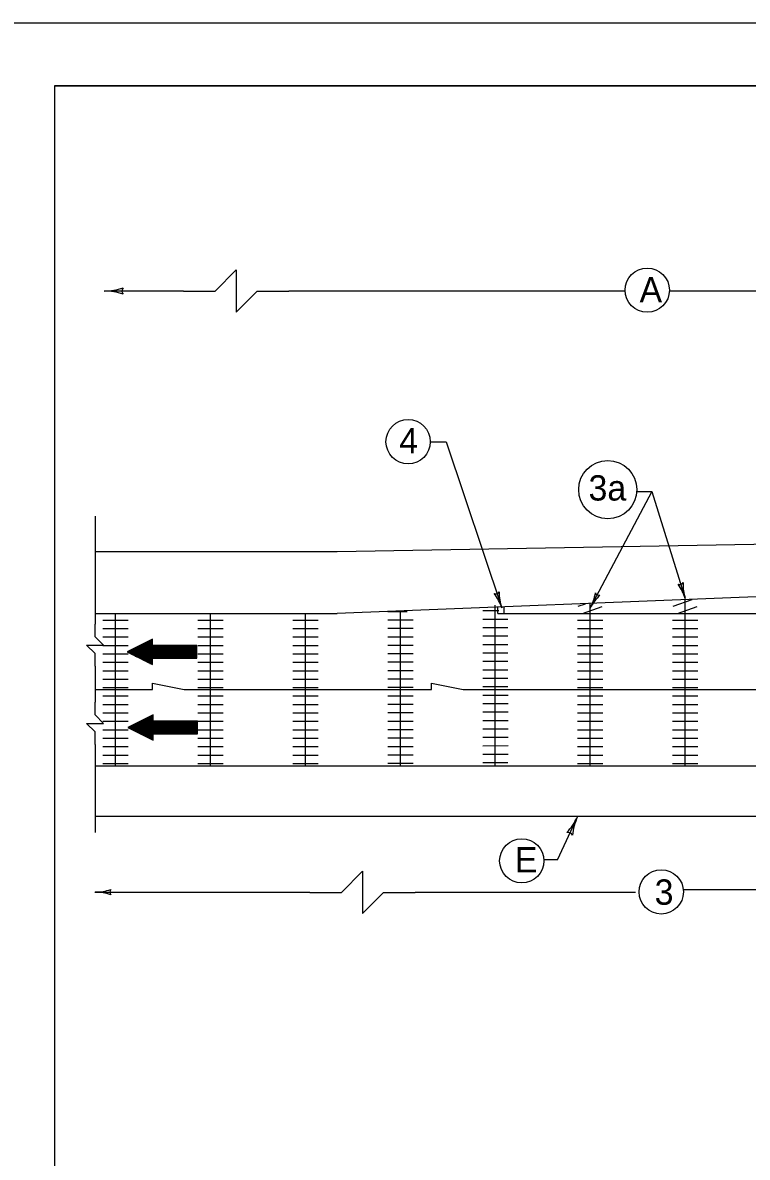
# Model space of a CAD drawing. Extents: x 997.6 to 1036.6, y 998.9 to 1022.6.
# Drawn here: x 1006.75 to 1012.47, y 1013.04 to 1022 of the extents above; entities that cross this region are included whole.
import ezdxf

# ---------------------------------------------------------------- set-up
doc = ezdxf.new("R2010")
doc.units = 0
for name, color, linetype in [('Level 1', 7, 'Continuous'), ('Level 10', 7, 'Continuous'), ('Level 11', 7, 'Continuous'), ('Level 14', 7, 'Continuous')]:
    doc.layers.add(name, color=color, linetype=linetype)

msp = doc.modelspace()

# ---------------------------------------------------------------- linework, layer by layer
at = {"layer": 'Level 1'}
for p, q in [((1008.018, 1019.88), (1007.3923, 1019.88)), ((1011.5073, 1019.88), (1008.8514, 1019.88)), ((1014.9821, 1019.88), (1011.8571, 1019.88)), ((1009.9683, 1018.69), (1010.0933, 1018.69)), ((1010.0933, 1018.69), (1010.5324, 1017.3779)), ((1011.7188, 1018.2963), (1011.2321, 1017.3761)), ((1011.5938, 1018.2963), (1011.7188, 1018.2963)), ((1011.7188, 1018.2963), (1011.9821, 1017.4509)), ((1007.3201, 1018.1021), (1007.3201, 1017.2488)), ((1021.7321, 1018.0363), (1009.2336, 1017.8197)), ((1009.2336, 1017.8197), (1007.3201, 1017.8197)), ((1020.3848, 1017.7754), (1009.2336, 1017.3318)), ((1011.8873, 1017.3894), (1012.0368, 1017.4438)), ((1011.9821, 1017.341), (1011.9821, 1017.4412)), ((1009.7322, 1016.1313), (1009.7321, 1017.3517)), ((1010.3821, 1017.3552), (1010.5109, 1017.3552)), ((1010.4821, 1017.3552), (1010.4821, 1017.3983)), ((1010.4821, 1016.1302), (1010.4821, 1017.3552)), ((1010.5027, 1017.3318), (1010.5027, 1017.3818)), ((1010.5527, 1017.3318), (1010.5527, 1017.3842)), ((1011.1374, 1017.3893), (1011.1939, 1017.4098)), ((1011.1713, 1017.3318), (1011.3261, 1017.3882)), ((1011.2321, 1017.3408), (1011.2321, 1017.4113)), ((1011.9207, 1017.3318), (1012.076, 1017.3883)), ((1007.3201, 1017.3318), (1009.2338, 1017.3318)), ((1007.3821, 1017.2808), (1007.5821, 1017.2809)), ((1007.482, 1016.1293), (1007.4821, 1017.3318)), ((1008.1321, 1017.2809), (1008.3322, 1017.2809)), ((1008.2321, 1016.1293), (1008.2321, 1017.3318)), ((1008.8821, 1017.2809), (1009.0821, 1017.2809)), ((1008.9821, 1016.1293), (1008.9821, 1017.3318)), ((1009.6322, 1017.3495), (1009.7848, 1017.3495)), ((1009.6322, 1017.2828), (1009.8322, 1017.2828)), ((1010.3821, 1017.2885), (1010.5821, 1017.2885)), ((1010.5027, 1017.3318), (1012.8815, 1017.3318)), ((1011.1321, 1017.2808), (1011.3321, 1017.2809)), ((1011.2321, 1016.1293), (1011.2321, 1017.3408)), ((1011.882, 1017.2808), (1012.082, 1017.2809)), ((1011.982, 1016.1293), (1011.9821, 1017.341)), ((1007.3821, 1017.2142), (1007.5821, 1017.2142)), ((1008.1321, 1017.2143), (1008.3322, 1017.2143)), ((1008.8821, 1017.2143), (1009.0821, 1017.2143)), ((1009.6322, 1017.2162), (1009.8322, 1017.2162)), ((1010.3821, 1017.2218), (1010.5821, 1017.2218)), ((1011.1321, 1017.2142), (1011.3321, 1017.2142)), ((1011.882, 1017.2142), (1012.0821, 1017.2142)), ((1007.3821, 1017.1476), (1007.582, 1017.1475)), ((1008.1321, 1017.1476), (1008.3321, 1017.1476)), ((1008.8821, 1017.1476), (1009.082, 1017.1476)), ((1009.6322, 1017.1496), (1009.8321, 1017.1495)), ((1009.6322, 1017.0829), (1009.8321, 1017.0829)), ((1010.3821, 1017.1552), (1010.5821, 1017.1552)), ((1010.3821, 1017.0885), (1010.5821, 1017.0886)), ((1011.1321, 1017.1476), (1011.332, 1017.1476)), ((1011.882, 1017.1476), (1012.082, 1017.1475)), ((1007.3821, 1017.0809), (1007.5821, 1017.0809)), ((1007.3821, 1017.0143), (1007.5821, 1017.0143)), ((1008.1321, 1017.0809), (1008.3321, 1017.081)), ((1008.1321, 1017.0143), (1008.3321, 1017.0143)), ((1008.8821, 1017.0809), (1009.082, 1017.081)), ((1008.8821, 1017.0143), (1009.0821, 1017.0143)), ((1009.6322, 1017.0163), (1009.8321, 1017.0163)), ((1010.3821, 1017.0218), (1010.5821, 1017.0219)), ((1011.1321, 1017.0809), (1011.3321, 1017.0809)), ((1011.1321, 1017.0143), (1011.3321, 1017.0143)), ((1011.882, 1017.0809), (1012.082, 1017.0809)), ((1011.882, 1017.0143), (1012.082, 1017.0143)), ((1007.3201, 1016.9155), (1007.3201, 1016.6311)), ((1007.3821, 1016.9475), (1007.5821, 1016.9476)), ((1008.1322, 1016.9476), (1008.3321, 1016.9476)), ((1008.8821, 1016.9476), (1009.0821, 1016.9476)), ((1009.6322, 1016.9495), (1009.8322, 1016.9496)), ((1010.3821, 1016.9552), (1010.5821, 1016.9552)), ((1011.1321, 1016.9476), (1011.3321, 1016.9476)), ((1011.882, 1016.9476), (1012.082, 1016.9476)), ((1007.3821, 1016.8808), (1007.5821, 1016.8809)), ((1007.3821, 1016.8142), (1007.5821, 1016.8143)), ((1008.1322, 1016.8809), (1008.3321, 1016.8809)), ((1008.1322, 1016.8143), (1008.3321, 1016.8143)), ((1008.8821, 1016.8809), (1009.0821, 1016.8809)), ((1008.8821, 1016.8142), (1009.0821, 1016.8143)), ((1009.6322, 1016.8828), (1009.8322, 1016.8829)), ((1009.6322, 1016.8162), (1009.8322, 1016.8162)), ((1010.3822, 1016.8885), (1010.5821, 1016.8885)), ((1010.3822, 1016.8218), (1010.5821, 1016.8218)), ((1011.1321, 1016.8808), (1011.3321, 1016.8809)), ((1011.1321, 1016.8142), (1011.3321, 1016.8143)), ((1011.8821, 1016.8808), (1012.082, 1016.8809)), ((1011.8821, 1016.8142), (1012.082, 1016.8143)), ((1007.3201, 1016.7318), (1007.7752, 1016.7318)), ((1007.3821, 1016.7476), (1007.5821, 1016.7475)), ((1007.7752, 1016.7318), (1007.7752, 1016.7818)), ((1007.7752, 1016.7818), (1008.0252, 1016.7318)), ((1008.0252, 1016.7318), (1009.9774, 1016.7318)), ((1008.1322, 1016.7476), (1008.3321, 1016.7476)), ((1008.8821, 1016.7476), (1009.0821, 1016.7476)), ((1009.6322, 1016.7496), (1009.8322, 1016.7495)), ((1009.9774, 1016.7318), (1009.9774, 1016.7818)), ((1009.9774, 1016.7818), (1010.2274, 1016.7318)), ((1010.2274, 1016.7318), (1012.9403, 1016.7318)), ((1010.3822, 1016.7552), (1010.5821, 1016.7552)), ((1011.1322, 1016.7476), (1011.3321, 1016.7475)), ((1011.8821, 1016.7476), (1012.082, 1016.7475)), ((1007.3822, 1016.6809), (1007.5821, 1016.6809)), ((1008.1322, 1016.6809), (1008.3322, 1016.681)), ((1008.8822, 1016.6809), (1009.0821, 1016.681)), ((1009.6322, 1016.6829), (1009.8322, 1016.6829)), ((1010.3822, 1016.6885), (1010.5822, 1016.6886)), ((1011.1322, 1016.6809), (1011.3321, 1016.6809)), ((1011.8821, 1016.6809), (1012.082, 1016.6809)), ((1007.3821, 1016.6143), (1007.5821, 1016.6143)), ((1007.3821, 1016.5476), (1007.5821, 1016.5476)), ((1008.1321, 1016.6143), (1008.3322, 1016.6143)), ((1008.1321, 1016.5476), (1008.3322, 1016.5476)), ((1008.8821, 1016.6143), (1009.0821, 1016.6143)), ((1008.8821, 1016.5476), (1009.0821, 1016.5476)), ((1009.6321, 1016.6163), (1009.8322, 1016.6163)), ((1009.6321, 1016.5496), (1009.8322, 1016.5496)), ((1010.3821, 1016.6218), (1010.5822, 1016.6219)), ((1010.3821, 1016.5552), (1010.5822, 1016.5552)), ((1011.1321, 1016.6143), (1011.3321, 1016.6143)), ((1011.1321, 1016.5476), (1011.3321, 1016.5476)), ((1011.882, 1016.6143), (1012.0821, 1016.6143)), ((1011.882, 1016.5476), (1012.0821, 1016.5476)), ((1007.3821, 1016.4808), (1007.5821, 1016.4809)), ((1008.1321, 1016.4809), (1008.3322, 1016.4809)), ((1008.8821, 1016.4809), (1009.0821, 1016.4809)), ((1009.6321, 1016.4828), (1009.8322, 1016.4828)), ((1010.3821, 1016.4885), (1010.5822, 1016.4885)), ((1011.1321, 1016.4809), (1011.3321, 1016.4809)), ((1011.882, 1016.4809), (1012.0821, 1016.4809)), ((1007.3821, 1016.4142), (1007.5821, 1016.4142)), ((1008.1321, 1016.4143), (1008.3322, 1016.4143)), ((1008.8821, 1016.4143), (1009.0821, 1016.4143)), ((1009.6321, 1016.4162), (1009.8322, 1016.4162)), ((1010.3821, 1016.4218), (1010.5822, 1016.4218)), ((1011.1321, 1016.4142), (1011.3321, 1016.4143)), ((1011.882, 1016.4142), (1012.0821, 1016.4143)), ((1007.3201, 1016.2978), (1007.3201, 1015.6021)), ((1007.3821, 1016.3476), (1007.5821, 1016.3475)), ((1007.3821, 1016.2809), (1007.5822, 1016.2809)), ((1008.1322, 1016.3477), (1008.3322, 1016.3476)), ((1008.1322, 1016.2809), (1008.3322, 1016.281)), ((1008.8821, 1016.3476), (1009.0821, 1016.3476)), ((1008.8821, 1016.2809), (1009.0822, 1016.281)), ((1009.6322, 1016.3496), (1009.8322, 1016.3495)), ((1009.6322, 1016.2829), (1009.8322, 1016.2829)), ((1010.3822, 1016.3553), (1010.5822, 1016.3552)), ((1010.3822, 1016.2885), (1010.5822, 1016.2886)), ((1011.1321, 1016.3476), (1011.3321, 1016.3475)), ((1011.1321, 1016.2809), (1011.3322, 1016.2809)), ((1011.882, 1016.3476), (1012.0821, 1016.3475)), ((1011.8821, 1016.2809), (1012.0821, 1016.2809)), ((1007.3821, 1016.2143), (1007.5822, 1016.2143)), ((1008.1322, 1016.2143), (1008.3322, 1016.2143)), ((1008.8821, 1016.2143), (1009.0822, 1016.2143)), ((1009.6322, 1016.2163), (1009.8322, 1016.2163)), ((1010.3822, 1016.2218), (1010.5822, 1016.2219)), ((1011.1321, 1016.2143), (1011.3322, 1016.2143)), ((1011.8821, 1016.2143), (1012.0821, 1016.2143)), ((1007.3198, 1016.1293), (1014.2336, 1016.1293)), ((1007.3821, 1016.1476), (1007.5821, 1016.1476)), ((1008.1322, 1016.1476), (1008.3321, 1016.1476)), ((1008.8821, 1016.1476), (1009.0821, 1016.1476)), ((1009.6322, 1016.1496), (1009.8321, 1016.1496)), ((1010.3822, 1016.1552), (1010.5821, 1016.1553)), ((1011.1321, 1016.1476), (1011.3321, 1016.1476)), ((1011.8821, 1016.1476), (1012.082, 1016.1476)), ((1014.2336, 1015.7293), (1007.3201, 1015.7293)), ((1010.9732, 1015.3869), (1011.1314, 1015.7275)), ((1010.9732, 1015.3869), (1010.8656, 1015.3869)), ((1007.3201, 1015.1318), (1009.0158, 1015.1318)), ((1009.8492, 1015.1318), (1011.5883, 1015.1318)), ((1011.9669, 1015.1512), (1015.7316, 1015.1512))]:
    msp.add_line(p, q, dxfattribs=at)
for points in [[(1008.018, 1019.88), (1008.268, 1019.88), (1008.4347, 1020.0467), (1008.4347, 1019.7133), (1008.6013, 1019.88), (1008.8513, 1019.88)], [(1007.3201, 1016.9155), (1007.3201, 1017.0155), (1007.2534, 1017.0822), (1007.3868, 1017.0822), (1007.3201, 1017.1488), (1007.3201, 1017.2488)], [(1007.6798, 1017.0814), (1007.7743, 1017.0814)], [(1007.6897, 1017.0864), (1007.7743, 1017.0864)], [(1007.6897, 1017.0864), (1007.7743, 1017.0864)], [(1007.6997, 1017.0914), (1007.7743, 1017.0914)], [(1007.7096, 1017.0964), (1007.7743, 1017.0964)], [(1007.7196, 1017.1014), (1007.7743, 1017.1014)], [(1007.7296, 1017.1064), (1007.7743, 1017.1064)], [(1007.7395, 1017.1114), (1007.7743, 1017.1114)], [(1007.7495, 1017.1164), (1007.7743, 1017.1164)], [(1007.7594, 1017.1214), (1007.7743, 1017.1214)], [(1007.7694, 1017.1264), (1007.7743, 1017.1264)], [(1007.5784, 1017.0264), (1008.1243, 1017.0264)], [(1007.5801, 1017.0314), (1008.1243, 1017.0314)], [(1007.5884, 1017.0214), (1008.1243, 1017.0214)], [(1007.5884, 1017.0214), (1008.1243, 1017.0214)], [(1007.5901, 1017.0364), (1008.1243, 1017.0364)], [(1007.5984, 1017.0164), (1008.1243, 1017.0164)], [(1007.6, 1017.0414), (1008.1243, 1017.0414)], [(1007.6085, 1017.0114), (1008.1243, 1017.0114)], [(1007.61, 1017.0464), (1008.1243, 1017.0464)], [(1007.6185, 1017.0064), (1008.1243, 1017.0064)], [(1007.62, 1017.0514), (1008.1243, 1017.0514)], [(1007.6286, 1017.0014), (1008.1243, 1017.0014)], [(1007.6299, 1017.0564), (1008.1243, 1017.0564)], [(1007.6386, 1016.9964), (1008.1243, 1016.9964)], [(1007.6399, 1017.0614), (1008.1243, 1017.0614)], [(1007.6498, 1017.0664), (1008.1243, 1017.0664)], [(1007.6598, 1017.0714), (1008.1243, 1017.0714)], [(1007.6698, 1017.0764), (1008.1243, 1017.0764)], [(1007.6487, 1016.9914), (1008.1243, 1016.9914)], [(1007.6587, 1016.9864), (1008.1243, 1016.9864)], [(1007.6688, 1016.9814), (1008.1243, 1016.9814)], [(1007.6738, 1016.9789), (1008.1243, 1016.9789)], [(1007.6838, 1016.9739), (1007.7743, 1016.9739)], [(1007.6938, 1016.9689), (1007.7743, 1016.9689)], [(1007.7038, 1016.9639), (1007.7743, 1016.9639)], [(1007.7139, 1016.9589), (1007.7743, 1016.9589)], [(1007.7239, 1016.9539), (1007.7743, 1016.9539)], [(1007.734, 1016.9489), (1007.7743, 1016.9489)], [(1007.744, 1016.9439), (1007.7743, 1016.9439)], [(1007.754, 1016.9389), (1007.7743, 1016.9389)], [(1007.7641, 1016.9339), (1007.7743, 1016.9339)], [(1007.7741, 1016.9289), (1007.7743, 1016.9289)], [(1007.3201, 1016.2978), (1007.3201, 1016.3978), (1007.2534, 1016.4644), (1007.3868, 1016.4644), (1007.3201, 1016.5311), (1007.3201, 1016.6311)], [(1007.6243, 1016.4556), (1008.1286, 1016.4556)], [(1007.6343, 1016.4606), (1008.1286, 1016.4606)], [(1007.6443, 1016.4656), (1008.1286, 1016.4656)], [(1007.6542, 1016.4706), (1008.1286, 1016.4706)], [(1007.6642, 1016.4756), (1008.1286, 1016.4756)], [(1007.6741, 1016.4806), (1008.1286, 1016.4806)], [(1007.6841, 1016.4856), (1007.7786, 1016.4856)], [(1007.694, 1016.4906), (1007.7786, 1016.4906)], [(1007.694, 1016.4906), (1007.7786, 1016.4906)], [(1007.704, 1016.4956), (1007.7786, 1016.4956)], [(1007.7139, 1016.5006), (1007.7786, 1016.5006)], [(1007.7239, 1016.5056), (1007.7786, 1016.5056)], [(1007.7339, 1016.5106), (1007.7786, 1016.5106)], [(1007.7438, 1016.5156), (1007.7786, 1016.5156)], [(1007.7538, 1016.5206), (1007.7786, 1016.5206)], [(1007.7638, 1016.5256), (1007.7786, 1016.5256)], [(1007.7738, 1016.5306), (1007.7786, 1016.5306)], [(1007.5828, 1016.4306), (1008.1286, 1016.4306)], [(1007.5844, 1016.4356), (1008.1286, 1016.4356)], [(1007.5928, 1016.4256), (1008.1286, 1016.4256)], [(1007.5928, 1016.4256), (1008.1286, 1016.4256)], [(1007.5944, 1016.4406), (1008.1286, 1016.4406)], [(1007.6028, 1016.4206), (1008.1286, 1016.4206)], [(1007.6043, 1016.4456), (1008.1286, 1016.4456)], [(1007.6128, 1016.4156), (1008.1286, 1016.4156)], [(1007.6143, 1016.4506), (1008.1286, 1016.4506)], [(1007.6228, 1016.4106), (1008.1286, 1016.4106)], [(1007.6329, 1016.4056), (1008.1286, 1016.4056)], [(1007.6429, 1016.4006), (1008.1286, 1016.4006)], [(1007.653, 1016.3956), (1008.1286, 1016.3956)], [(1007.663, 1016.3906), (1008.1286, 1016.3906)], [(1007.6731, 1016.3856), (1008.1286, 1016.3856)], [(1007.6781, 1016.3831), (1008.1286, 1016.3831)], [(1007.6881, 1016.3781), (1007.7786, 1016.3781)], [(1007.6982, 1016.3731), (1007.7786, 1016.3731)], [(1007.7082, 1016.3681), (1007.7786, 1016.3681)], [(1007.7183, 1016.3631), (1007.7786, 1016.3631)], [(1007.7283, 1016.3581), (1007.7786, 1016.3581)], [(1007.7383, 1016.3531), (1007.7786, 1016.3531)], [(1007.7483, 1016.3481), (1007.7786, 1016.3481)], [(1007.7583, 1016.3431), (1007.7786, 1016.3431)], [(1007.7684, 1016.3381), (1007.7786, 1016.3381)], [(1007.7784, 1016.3331), (1007.7786, 1016.3331)], [(1009.0158, 1015.1296), (1009.2658, 1015.1296), (1009.4325, 1015.2963), (1009.4325, 1014.9629), (1009.5992, 1015.1296), (1009.8492, 1015.1296)]]:
    msp.add_lwpolyline(points, dxfattribs=at)
for points in [[(1007.5743, 1017.0285), (1007.7743, 1016.9289), (1007.7743, 1016.9789), (1008.1243, 1016.9789), (1008.1243, 1017.0788), (1007.7743, 1017.0788), (1007.7743, 1017.1288)], [(1007.5786, 1016.4327), (1007.7786, 1016.3331), (1007.7786, 1016.3831), (1008.1286, 1016.3831), (1008.1286, 1016.483), (1007.7786, 1016.483), (1007.7786, 1016.533)]]:
    msp.add_lwpolyline(points, close=True, dxfattribs=at)
for centre, radius in [((1011.6822, 1019.8869), 0.175), ((1009.7934, 1018.69), 0.175), ((1011.3704, 1018.3112), 0.23), ((1010.6908, 1015.3786), 0.175), ((1011.7928, 1015.1333), 0.175), ((1011.7928, 1015.1333), 0.175)]:
    msp.add_circle(centre, radius, dxfattribs=at)
for centre, radius, start, end in [((1007.3923, 1020.3487), 0.4687, 269.98778, 270), ((1007.3923, 1020.3487), 0.4687, 270, 288.66878), ((1007.3923, 1019.4113), 0.4687, 71.34716, 89.99389), ((1007.5706, 1019.88), 0.0375, 138.7746, 220.89129), ((1011.9379, 1017.5929), 0.0313, 246.07555, 328.19224), ((1011.6088, 1017.3347), 0.3909, 17.30095, 35.96973), ((1012.3553, 1017.5672), 0.3909, 178.64811, 197.29484), ((1010.4853, 1017.5189), 0.0313, 247.27721, 329.3939), ((1010.1617, 1017.2539), 0.3909, 18.50261, 37.17139), ((1010.9031, 1017.502), 0.3909, 179.84977, 198.4965), ((1010.8865, 1017.5588), 0.3909, 332.12824, 350.79703), ((1011.5777, 1017.1933), 0.3909, 133.4754, 152.12213), ((1011.3016, 1017.5075), 0.0313, 200.90284, 283.01953), ((1011.6088, 1017.3347), 0.3909, 17.28873, 17.30095), ((1010.1617, 1017.2539), 0.3909, 18.49038, 18.50261), ((1010.8865, 1017.5588), 0.3909, 332.11602, 332.12824), ((1010.7063, 1015.925), 0.4688, 316.42891, 335.07564), ((1011.5565, 1015.53), 0.4688, 155.08175, 173.75053), ((1011.5565, 1015.53), 0.4688, 155.06953, 155.08175), ((1011.0563, 1015.5659), 0.0375, 23.85635, 105.97304), ((1007.3201, 1015.5225), 0.3906, 269.98778, 270), ((1007.3201, 1015.5225), 0.3906, 270, 288.66878), ((1007.3201, 1014.7412), 0.3906, 71.34716, 89.99389), ((1007.4686, 1015.1318), 0.0313, 138.7746, 220.89129)]:
    msp.add_arc(centre, radius, start, end, dxfattribs=at)
at = {"layer": 'Level 10'}
for q in [(1035.5, 1021.5), (1007, 1000.5)]:
    msp.add_line((1007, 1021.5), q, dxfattribs=at)
at = {"layer": 'Level 11'}
msp.add_lwpolyline([(1007, 1000.5), (1035.5, 1000.5), (1035.5, 1021.5), (1007, 1021.5)], close=True, dxfattribs=at)
at = {"layer": 'Level 14'}
msp.add_line((1000, 1022), (1036, 1022), dxfattribs=at)

# ---------------------------------------------------------------- texts
at = {"layer": 'Level 1'}
for s, p in [('A', (1011.6212, 1019.79)), ('4', (1009.7227, 1018.5973)), ('3a', (1011.2182, 1018.225)), ('E', (1010.6363, 1015.287)), ('3', (1011.7405, 1015.0318))]:
    msp.add_text(s, height=0.2, dxfattribs=at).set_placement(p)

doc.saveas('drawing.dxf')
